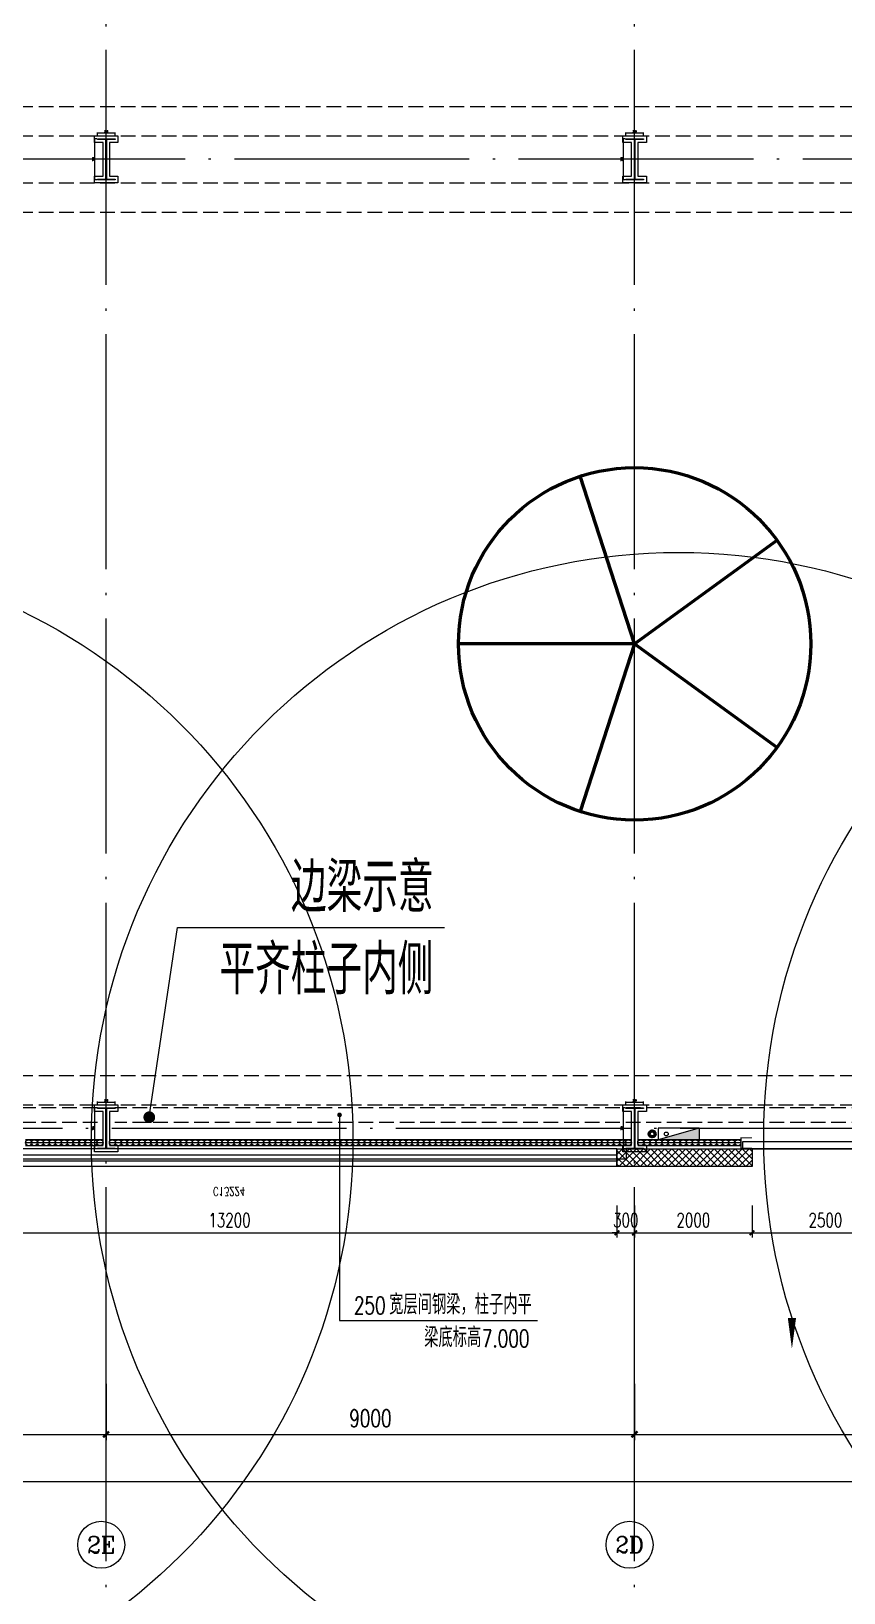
# Model space of a CAD drawing. Extents: x -1313754 to 847533, y 489853 to 941203.
# Drawn here: x -166131 to -152291, y 632164 to 658751 of the extents above; entities that cross this region are included whole.
import ezdxf
from ezdxf.enums import TextEntityAlignment as Align

# ---------------------------------------------------------------- set-up
doc = ezdxf.new("R2010")
doc.units = 0
doc.header["$LTSCALE"] = 1000
doc.header["$MEASUREMENT"] = 0
for name, pattern in [('10平面$0$DASH', [0.35, 0.25, -0.1]), ('DASH', [0.35, 0.25, -0.1]), ('DOTE', [2.42, 2, -0.2, 0.02, -0.2])]:
    doc.linetypes.add(name, pattern=pattern)
doc.layers.get('Defpoints').update_dxf_attribs({"color": 210})
for name, color, linetype in [('10平面$0$WINDOW', 4, 'Continuous'), ('10平面$0$WINDOW_TEXT', 7, 'Continuous'), ('A-AXIS-D', 1, 'Continuous'), ('A-AXIS-DOTE', 14, 'DOTE'), ('A-AXIS-DP', 126, 'Continuous'), ('A-AXIS-SYMB', 3, 'Continuous'), ('A-HATCH-2', 251, 'Continuous'), ('A-HRAIL', 173, 'Continuous'), ('A-LIN-V', 9, 'Continuous'), ('A-SFCE', 30, 'Continuous'), ('A-WINDOW', 140, 'Continuous'), ('AS-COLN', 6, 'Continuous'), ('AS-WALL', 40, 'Continuous'), ('AS-结构边线层', 200, 'Continuous'), ('DIM_SYMB', 3, 'Continuous'), ('PUB_HATCH', 8, 'Continuous'), ('PUB_TEXT', 7, 'Continuous'), ('SB_ZF消火栓', 10, 'Continuous'), ('建-窗', 4, 'Continuous'), ('建-门窗编号', 7, 'Continuous')]:
    doc.layers.add(name, color=color, linetype=linetype)
doc.layers.add('LG-ZF消防', color=1, linetype='Continuous', lineweight=60)
doc.styles.add('10平面$0$_TCH_WINDOW', font='SIMPLEX', dxfattribs={"height": 3.5, "bigfont": 'GBCBIG'})
doc.styles.add('_TCH_AXIS', font='COMPLEX', dxfattribs={"bigfont": 'GBCBIG'})
doc.styles.add('_TCH_DIM', font='SIMPLEX', dxfattribs={"bigfont": 'GBCBIG'})
doc.styles.add('_TCH_DIM_T3', font='SIMPLEX', dxfattribs={"width": 0.705882, "bigfont": 'GBCBIG'})
doc.styles.add('A-WIN-LABEL', font='SIMPLEX', dxfattribs={"bigfont": 'GBCBIG'})
doc.dimstyles.new('_TCH_ARCH&&10', dxfattribs={"dimtxt": 29.75, "dimasz": 10, "dimexe": 10, "dimexo": 10, "dimgap": 12.625, "dimtad": 1, "dimdec": 0, "dimzin": 0, "dimdsep": 46, "dimtxsty": '_TCH_DIM_T3', "dimblk": 'ARCHTICK', "dimcen": 0.09, "dimclrt": 7, "dimazin": 2, "dimtfac": 1, "dimtdec": 0, "dimtix": 1, "dimtmove": 2, "dimatfit": 3, "dimfxl": 0, "dimtolj": 1, "dimtzin": 0, "dimarcsym": 0})
doc.dimstyles.new('_TCH_ARCH&&100', dxfattribs={"dimtxt": 297.5, "dimasz": 100, "dimexe": 100, "dimexo": 100, "dimgap": 126.25, "dimtad": 1, "dimdec": 0, "dimzin": 0, "dimdsep": 46, "dimtxsty": '_TCH_DIM_T3', "dimblk": 'ARCHTICK', "dimcen": 0.09, "dimclrt": 7, "dimazin": 2, "dimtfac": 1, "dimtdec": 0, "dimtix": 1, "dimtmove": 2, "dimatfit": 3, "dimfxl": 0, "dimtolj": 1, "dimtzin": 0, "dimarcsym": 0})
doc.dimstyles.new('_TCH_ARCH&&80', dxfattribs={"dimtxt": 238, "dimasz": 80, "dimexe": 80, "dimexo": 80, "dimgap": 101, "dimtad": 1, "dimdec": 0, "dimzin": 0, "dimdsep": 46, "dimtxsty": '_TCH_DIM_T3', "dimblk": 'ARCHTICK', "dimcen": 0.09, "dimclrt": 7, "dimazin": 2, "dimtfac": 1, "dimtdec": 0, "dimtix": 1, "dimtmove": 2, "dimatfit": 3, "dimfxl": 0, "dimtolj": 1, "dimtzin": 0, "dimarcsym": 0})

# ---------------------------------------------------------------- blocks, each defined once
blk = doc.blocks.new('_ArchTick')
at = {"color": 0, "linetype": 'ByBlock', "const_width": 0.4}
blk.add_lwpolyline([(-0.5, -0.5), (0.5, 0.5)], dxfattribs=at)
blk = doc.blocks.new('*D1297')
at = {"layer": 'A-AXIS-D', "color": 0, "lineweight": -2}
for p, q in [((46882, -169100), (46882, -170060)), ((55882, -169100), (55882, -170060)), ((46882, -169960), (55882, -169960))]:
    blk.add_line(p, q, dxfattribs=at)
at = {"layer": 'Defpoints', "color": 0}
for p in [(46882, -169000), (55882, -169000), (55882, -169960)]:
    blk.add_point(p, dxfattribs=at)
at = {"layer": 'A-AXIS-D', "color": 0, "lineweight": -2, "xscale": 100, "yscale": 100, "zscale": 100, "rotation": 180}
blk.add_blockref('_ArchTick', (46882, -169960), dxfattribs=at)
at = {"layer": 'A-AXIS-D', "color": 0, "lineweight": -2, "xscale": 100, "yscale": 100, "zscale": 100}
blk.add_blockref('_ArchTick', (55882, -169960), dxfattribs=at)
at = {"layer": 'A-AXIS-D', "color": 7, "insert": (51382, -169685), "char_height": 297.5, "attachment_point": 5, "style": '_TCH_DIM_T3'}
blk.add_mtext('\\A1;9000', dxfattribs=at)
blk = doc.blocks.new('*D1298')
at = {"layer": 'A-AXIS-D', "color": 0, "lineweight": -2}
for p, q in [((55882, -169100), (55882, -170060)), ((64882, -169100), (64882, -170060)), ((55882, -169960), (64882, -169960))]:
    blk.add_line(p, q, dxfattribs=at)
at = {"layer": 'Defpoints', "color": 0}
for p in [(55882, -169000), (64882, -169000), (64882, -169960)]:
    blk.add_point(p, dxfattribs=at)
at = {"layer": 'A-AXIS-D', "color": 0, "lineweight": -2, "xscale": 100, "yscale": 100, "zscale": 100, "rotation": 180}
blk.add_blockref('_ArchTick', (55882, -169960), dxfattribs=at)
at = {"layer": 'A-AXIS-D', "color": 0, "lineweight": -2, "xscale": 100, "yscale": 100, "zscale": 100}
blk.add_blockref('_ArchTick', (64882, -169960), dxfattribs=at)
at = {"layer": 'A-AXIS-D', "color": 7, "insert": (60382, -169685), "char_height": 297.5, "attachment_point": 5, "style": '_TCH_DIM_T3'}
blk.add_mtext('\\A1;9000', dxfattribs=at)
blk = doc.blocks.new('*D1299')
at = {"layer": 'A-AXIS-D', "color": 0, "lineweight": -2}
for p, q in [((64882, -169100), (64882, -170060)), ((73882, -169100), (73882, -170060)), ((64882, -169960), (73882, -169960))]:
    blk.add_line(p, q, dxfattribs=at)
at = {"layer": 'Defpoints', "color": 0}
for p in [(64882, -169000), (73882, -169000), (73882, -169960)]:
    blk.add_point(p, dxfattribs=at)
at = {"layer": 'A-AXIS-D', "color": 0, "lineweight": -2, "xscale": 100, "yscale": 100, "zscale": 100, "rotation": 180}
blk.add_blockref('_ArchTick', (64882, -169960), dxfattribs=at)
at = {"layer": 'A-AXIS-D', "color": 0, "lineweight": -2, "xscale": 100, "yscale": 100, "zscale": 100}
blk.add_blockref('_ArchTick', (73882, -169960), dxfattribs=at)
at = {"layer": 'A-AXIS-D', "color": 7, "insert": (69382, -169685), "char_height": 297.5, "attachment_point": 5, "style": '_TCH_DIM_T3'}
blk.add_mtext('\\A1;9000', dxfattribs=at)
blk = doc.blocks.new('*D1384')
at = {"layer": 'A-AXIS-D', "color": 0, "lineweight": -2}
for p, q in [((-65318, -169200), (-65318, -170860)), ((92682, -169200), (92682, -170860)), ((-65318, -170760), (92682, -170760))]:
    blk.add_line(p, q, dxfattribs=at)
at = {"layer": 'Defpoints', "color": 0}
for p in [(-65318, -169100), (92682, -169100), (92682, -170760)]:
    blk.add_point(p, dxfattribs=at)
at = {"layer": 'A-AXIS-D', "color": 0, "lineweight": -2, "xscale": 100, "yscale": 100, "zscale": 100, "rotation": 180}
blk.add_blockref('_ArchTick', (-65318, -170760), dxfattribs=at)
at = {"layer": 'A-AXIS-D', "color": 0, "lineweight": -2, "xscale": 100, "yscale": 100, "zscale": 100}
blk.add_blockref('_ArchTick', (92682, -170760), dxfattribs=at)
at = {"layer": 'A-AXIS-D', "color": 7, "insert": (13682, -170485), "char_height": 297.5, "attachment_point": 5, "style": '_TCH_DIM_T3'}
blk.add_mtext('\\A1;158000', dxfattribs=at)
blk = doc.blocks.new('WINDOW2DLIB$DYNSTYLE$00000005')
at = {"color": 0}
for points in [[(-0.5, 0.5), (-0.5, -0.5)], [(-0.5, 0.5), (0.5, 0.5)], [(0.5, -0.5), (0.5, 0.5)], [(0.5, 0.1667), (-0.5, 0.1667)], [(0.5, -0.1667), (-0.5, -0.1667)], [(-0.5, -0.5), (0.5, -0.5)]]:
    blk.add_lwpolyline(points, dxfattribs=at)
blk = doc.blocks.new('10平面$0$$DorLib2D$00000126')
at = {"color": 0, "linetype": 'Continuous'}
for p, q in [((-0.532, 0.5), (-0.532, 0.9)), ((0.532, 0.9), (0.532, 0.5))]:
    blk.add_line(p, q, dxfattribs=at)
at = {"color": 0, "linetype": '10平面$0$DASH'}
for p, q in [((-0.532, 0.9), (0.532, 0.9)), ((-0.532, 0.5), (0.532, 0.5))]:
    blk.add_line(p, q, dxfattribs=at)
blk = doc.blocks.new('42343243')
at = {"layer": 'PUB_HATCH'}
h = blk.add_hatch(dxfattribs=at)
h.set_pattern_fill('多孔材料', color=256, scale=30, style=0)
h.set_pattern_definition([(45, (60, 0), (-60.000061, 60.000061), []), (135, (60, 0), (-60.000061, -60.000061), [])])
h.paths.add_polyline_path([(-153854, 1223170), (-156154, 1223170), (-156154, 1222870), (-153854, 1222870)])
at = {"layer": 'AS-WALL'}
for p, q in [((-153854, 1223170), (-156154, 1223170)), ((-156154, 1223170), (-156154, 1222870)), ((-153854, 1222870), (-153854, 1223170)), ((-156154, 1222870), (-153854, 1222870))]:
    blk.add_line(p, q, dxfattribs=at)
at = {"layer": '10平面$0$WINDOW'}
ref = blk.add_blockref('10平面$0$$DorLib2D$00000126', (-151354, 1223020), dxfattribs=dict(at, xscale=5000, yscale=300, zscale=300, rotation=180))
ref.add_attrib('A', 'JLM5050', (-151655, 1223016), dxfattribs={"layer": '10平面$0$WINDOW_TEXT', "ltscale": 500, "height": 148.8, "style": '10平面$0$_TCH_WINDOW', "width": 0.705882})
at = {"layer": '建-窗'}
ref = blk.add_blockref('WINDOW2DLIB$DYNSTYLE$00000005', (-162754, 1223020), dxfattribs=dict(at, xscale=-13200, yscale=-300, zscale=300, rotation=359.9999999996728))
ref.add_attrib('A', 'C13224', (-163034, 1223521), dxfattribs={"layer": '建-门窗编号', "ltscale": 500, "height": 148.8, "style": 'A-WIN-LABEL', "width": 0.705882})
blk = doc.blocks.new('43243')
at = {"layer": 'AS-结构边线层'}
blk.add_lwpolyline([(-210494, 639720), (-200454, 639720), (-200454, 640170), (-198354, 640170), (-198354, 639720), (-196514, 639720), (-196514, 639550), (-175294, 639550), (-175294, 639720), (-173454, 639720), (-173454, 640170), (-171354, 640170), (-171354, 639720), (-169514, 639720), (-169514, 639550), (-155994, 639550), (-155994, 639720), (-146454, 639720)], dxfattribs=at)
blk = doc.blocks.new('3243243')
at = {"layer": 'A-AXIS-SYMB'}
for p, q in [((-160880, 640300), (-160880, 636800)), ((-160880, 636800), (-157510, 636800))]:
    blk.add_line(p, q, dxfattribs=at)
at = {"layer": 'A-AXIS-SYMB', "const_width": 40}
blk.add_lwpolyline([(-160880, 640320, 1), (-160880, 640280, 1)], format="xyb", close=True, dxfattribs=at)
at = {"layer": 'A-SFCE', "color": 2, "linetype": 'DASH'}
for p, q in [((-165004.2, 640420), (-173704.2, 640420)), ((-165004.2, 640170), (-173704.2, 640170))]:
    blk.add_line(p, q, dxfattribs=at)
at = {"layer": 'A-SFCE', "linetype": 'DASH'}
for p, q in [((-147004.2, 640420), (-164704.2, 640420)), ((-147004.2, 640170), (-164704.2, 640170))]:
    blk.add_line(p, q, dxfattribs=at)
at = {"layer": 'PUB_TEXT', "style": '_TCH_DIM', "width": 0.705882}
for s, p in [('250', (-160635.2, 636905)), ('7.000', (-158455, 636345))]:
    blk.add_text(s, height=297.5, dxfattribs=at).set_placement(p)
at = {"layer": 'PUB_TEXT', "style": '_TCH_DIM'}
for s, p in [('宽层间钢梁，柱子内平', (-160035.2, 636905)), ('梁底标高', (-159438, 636345))]:
    blk.add_text(s, height=337.59, dxfattribs=at).set_placement(p)
blk = doc.blocks.new('*D1765')
at = {"layer": 'A-AXIS-DP', "color": 0, "lineweight": -2}
for p, q in [((-195790, 766880), (-195790, 766929)), ((-195790, 766919), (-195490, 766919)), ((-195490, 766880), (-195490, 766929))]:
    blk.add_line(p, q, dxfattribs=at)
at = {"layer": 'Defpoints', "color": 0}
for p in [(-195790, 766870), (-195490, 766919), (-195490, 766870)]:
    blk.add_point(p, dxfattribs=at)
at = {"layer": 'A-AXIS-DP', "color": 0, "lineweight": -2, "xscale": 10, "yscale": 10, "zscale": 10, "rotation": 180}
blk.add_blockref('_ArchTick', (-195790, 766919), dxfattribs=at)
at = {"layer": 'A-AXIS-DP', "color": 0, "lineweight": -2, "xscale": 10, "yscale": 10, "zscale": 10}
blk.add_blockref('_ArchTick', (-195490, 766919), dxfattribs=at)
at = {"layer": 'A-AXIS-DP', "color": 7, "insert": (-195640, 766946), "char_height": 29.8, "attachment_point": 5, "style": '_TCH_DIM_T3'}
blk.add_mtext('\\A1;300', dxfattribs=at)
blk = doc.blocks.new('*D1766')
at = {"layer": 'A-AXIS-DP', "color": 0, "lineweight": -2}
for p, q in [((-195800, 766820), (-195841, 766820)), ((-195831, 766120), (-195831, 766820)), ((-195800, 766120), (-195841, 766120))]:
    blk.add_line(p, q, dxfattribs=at)
at = {"layer": 'Defpoints', "color": 0}
for p in [(-195831, 766820), (-195790, 766820), (-195790, 766120)]:
    blk.add_point(p, dxfattribs=at)
at = {"layer": 'A-AXIS-DP', "color": 0, "lineweight": -2, "xscale": 10, "yscale": 10, "zscale": 10}
for p, rotation in [((-195831, 766820), 90), ((-195831, 766120), 270)]:
    blk.add_blockref('_ArchTick', p, dxfattribs=dict(at, rotation=rotation))
at = {"layer": 'A-AXIS-DP', "color": 7, "insert": (-195859, 766470), "char_height": 29.8, "attachment_point": 5, "rotation": 90, "style": '_TCH_DIM_T3'}
blk.add_mtext('\\A1;700', dxfattribs=at)
blk = doc.blocks.new('w42343')
at = {"layer": 'A-HATCH-2', "linetype": 'DASH'}
for p, q in [((-263654.2, 657470), (-128354.2, 657470)), ((-263654.2, 656970), (-128354.2, 656970)), ((-263654.2, 656170), (-128354.2, 656170)), ((-263654.2, 655670), (-128354.2, 655670)), ((-263654.2, 640970), (-128354.2, 640970)), ((-263654.2, 640470), (-128354.2, 640470))]:
    blk.add_line(p, q, dxfattribs=at)
blk = doc.blocks.new('w4324324')
at = {"layer": 'A-HATCH-2', "lineweight": 60}
for q in [(-1694760, 686605), (-1697614, 684532), (-1691907, 684532), (-1696524, 681178), (-1692997, 681178)]:
    blk.add_line((-1694760, 683605), q, dxfattribs=at)
blk.add_circle((-1694760, 683605), 3000, dxfattribs=at)
blk = doc.blocks.new('ner546')
at = {"layer": 'A-LIN-V'}
blk.add_blockref('w4324324', (565280, -46744), dxfattribs=at)
blk = doc.blocks.new('3333')
at = {"layer": 'A-SFCE', "const_width": 20}
blk.add_lwpolyline([(-227064, 766320), (-227064, 766510), (-227244, 766510), (-227244, 766320)], dxfattribs=at)
blk = doc.blocks.new('99平面图例外参$0$$LinePat$圆环')
for points in [[(0, 150), (300, 150)], [(0, 0), (300, 0)], [(0, -150), (300, -150)]]:
    blk.add_lwpolyline(points)
at = {"color": 0}
blk.add_circle((150, 0), 150, dxfattribs=at)
blk = doc.blocks.new('34242343243')
at = {"layer": 'A-HRAIL', "yscale": 0.3333333333333333, "zscale": 0.3333333333333333}
for p, xscale, rotation in [((-166126, 639826), 0.3384127415496768, 180.0000000002033), ((-166025, 639826), 0.3384127415496768, 180.0000000002033), ((-165923, 639826), 0.3384127415496768, 180.0000000002033), ((-165822, 639826), 0.3384127415496768, 180.0000000002033), ((-165720, 639826), 0.3384127415496768, 180.0000000002033), ((-165619, 639826), 0.3384127415496768, 180.0000000002033), ((-165517, 639826), 0.3384127415496768, 180.0000000002033), ((-165416, 639826), 0.3384127415496768, 180.0000000002033), ((-165314, 639826), 0.3384127415496768, 180.0000000002033), ((-165213, 639826), 0.3384127415496768, 180.0000000002033), ((-165111, 639826), 0.3384127415496768, 180.0000000002033), ((-165010, 639826), 0.3384127415496768, 180.0000000002033), ((-164908, 639826), 0.3384127415496768, 180.0000000002033), ((-164699, 639826), 0.3368181818181785, 180.0000000002033), ((-164598, 639826), 0.3368181818181785, 180.0000000002033), ((-164497, 639826), 0.3368181818181785, 180.0000000002033), ((-164396, 639826), 0.3368181818181785, 180.0000000002033), ((-164295, 639826), 0.3368181818181785, 180.0000000002033), ((-164194, 639826), 0.3368181818181785, 180.0000000002033), ((-164093, 639826), 0.3368181818181785, 180.0000000002033), ((-163992, 639826), 0.3368181818181785, 180.0000000002033), ((-163891, 639826), 0.3368181818181785, 180.0000000002033), ((-163790, 639826), 0.3368181818181785, 180.0000000002033), ((-163689, 639826), 0.3368181818181785, 180.0000000002033), ((-163588, 639826), 0.3368181818181785, 180.0000000002033), ((-163487, 639826), 0.3368181818181785, 180.0000000002033), ((-163386, 639826), 0.3368181818181785, 180.0000000002033), ((-163285, 639826), 0.3368181818181785, 180.0000000002033), ((-163183, 639826), 0.3368181818181785, 180.0000000002033), ((-163082, 639826), 0.3368181818181785, 180.0000000002033), ((-162981, 639826), 0.3368181818181785, 180.0000000002033), ((-162880, 639826), 0.3368181818181785, 180.0000000002033), ((-162779, 639826), 0.3368181818181785, 180.0000000002033), ((-162678, 639826), 0.3368181818181785, 180.0000000002033), ((-162577, 639826), 0.3368181818181785, 180.0000000002033), ((-162476, 639826), 0.3368181818181785, 180.0000000002033), ((-162375, 639826), 0.3368181818181785, 180.0000000002033), ((-162274, 639826), 0.3368181818181785, 180.0000000002033), ((-162173, 639826), 0.3368181818181785, 180.0000000002033), ((-162072, 639826), 0.3368181818181785, 180.0000000002033), ((-161971, 639826), 0.3368181818181785, 180.0000000002033), ((-161870, 639826), 0.3368181818181785, 180.0000000002033), ((-161769, 639826), 0.3368181818181785, 180.0000000002033), ((-161668, 639826), 0.3368181818181785, 180.0000000002033), ((-161567, 639826), 0.3368181818181785, 180.0000000002033), ((-161466, 639826), 0.3368181818181785, 180.0000000002033), ((-161365, 639826), 0.3368181818181785, 180.0000000002033), ((-161264, 639826), 0.3368181818181785, 180.0000000002033), ((-161163, 639826), 0.3368181818181785, 180.0000000002033), ((-161062, 639826), 0.3368181818181785, 180.0000000002033), ((-160960, 639826), 0.3368181818181785, 180.0000000002033), ((-160859, 639826), 0.3368181818181785, 180.0000000002033), ((-160758, 639826), 0.3368181818181785, 180.0000000002033), ((-160657, 639826), 0.3368181818181785, 180.0000000002033), ((-160556, 639826), 0.3368181818181785, 180.0000000002033), ((-160455, 639826), 0.3368181818181785, 180.0000000002033), ((-160354, 639826), 0.3368181818181785, 180.0000000002033), ((-160253, 639826), 0.3368181818181785, 180.0000000002033), ((-160152, 639826), 0.3368181818181785, 180.0000000002033), ((-160051, 639826), 0.3368181818181785, 180.0000000002033), ((-159950, 639826), 0.3368181818181785, 180.0000000002033), ((-159849, 639826), 0.3368181818181785, 180.0000000002033), ((-159748, 639826), 0.3368181818181785, 180.0000000002033), ((-159647, 639826), 0.3368181818181785, 180.0000000002033), ((-159546, 639826), 0.3368181818181785, 180.0000000002033), ((-159445, 639826), 0.3368181818181785, 180.0000000002033), ((-159344, 639826), 0.3368181818181785, 180.0000000002033), ((-159243, 639826), 0.3368181818181785, 180.0000000002033), ((-159142, 639826), 0.3368181818181785, 180.0000000002033), ((-159041, 639826), 0.3368181818181785, 180.0000000002033), ((-158940, 639826), 0.3368181818181785, 180.0000000002033), ((-158839, 639826), 0.3368181818181785, 180.0000000002033), ((-158737, 639826), 0.3368181818181785, 180.0000000002033), ((-158636, 639826), 0.3368181818181785, 180.0000000002033), ((-158535, 639826), 0.3368181818181785, 180.0000000002033), ((-158434, 639826), 0.3368181818181785, 180.0000000002033), ((-158333, 639826), 0.3368181818181785, 180.0000000002033), ((-158232, 639826), 0.3368181818181785, 180.0000000002033), ((-158131, 639826), 0.3368181818181785, 180.0000000002033), ((-158030, 639826), 0.3368181818181785, 180.0000000002033), ((-157929, 639826), 0.3368181818181785, 180.0000000002033), ((-157828, 639826), 0.3368181818181785, 180.0000000002033), ((-157727, 639826), 0.3368181818181785, 180.0000000002033), ((-157626, 639826), 0.3368181818181785, 180.0000000002033), ((-157525, 639826), 0.3368181818181785, 180.0000000002033), ((-157424, 639826), 0.3368181818181785, 180.0000000002033), ((-157323, 639826), 0.3368181818181785, 180.0000000002033), ((-157222, 639826), 0.3368181818181785, 180.0000000002033), ((-157121, 639826), 0.3368181818181785, 180.0000000002033), ((-157020, 639826), 0.3368181818181785, 180.0000000002033), ((-156919, 639826), 0.3368181818181785, 180.0000000002033), ((-156818, 639826), 0.3368181818181785, 180.0000000002033), ((-156717, 639826), 0.3368181818181785, 180.0000000002033), ((-156616, 639826), 0.3368181818181785, 180.0000000002033), ((-156514, 639826), 0.3368181818181785, 180.0000000002033), ((-156413, 639826), 0.3368181818181785, 180.0000000002033), ((-156312, 639826), 0.3368181818181785, 180.0000000002033), ((-156211, 639826), 0.3368181818181785, 180.0000000002033), ((-156110, 639826), 0.3368181818181785, 180.0000000002033), ((-156009, 639826), 0.3368181818181785, 180.0000000002033), ((-155908, 639826), 0.3368181818181785, 180.0000000002033), ((-155697, 639826), 0.3444734679432198, 180.000000000205), ((-155593, 639826), 0.3444734679432198, 180.000000000205), ((-155490, 639826), 0.3444734679432198, 180.000000000205), ((-155387, 639826), 0.3444734679432198, 180.000000000205), ((-155283, 639826), 0.3444734679432198, 180.000000000205), ((-155180, 639826), 0.3444734679432198, 180.000000000205), ((-155077, 639826), 0.3444734679432198, 180.000000000205), ((-154973, 639826), 0.3444734679432198, 180.000000000205), ((-154870, 639826), 0.3444734679432198, 180.000000000205), ((-154767, 639826), 0.3444734679432198, 180.000000000205), ((-154663, 639826), 0.3444734679432198, 180.000000000205), ((-154560, 639826), 0.3444734679432198, 180.000000000205), ((-154457, 639826), 0.3444734679432198, 180.000000000205), ((-154353, 639826), 0.3444734679432198, 180.000000000205), ((-154250, 639826), 0.3444734679432198, 180.000000000205), ((-154147, 639826), 0.3444734679432198, 180.000000000205), ((-154043, 639826), 0.3444734679432198, 180.000000000205)]:
    blk.add_blockref('99平面图例外参$0$$LinePat$圆环', p, dxfattribs=dict(at, xscale=xscale, rotation=rotation))
at = {"layer": 'A-SFCE', "xscale": -1.00000000000002, "rotation": 90}
blk.add_blockref('3333', (612467, 412666), dxfattribs=at)
blk = doc.blocks.new('A$C5D961328')
at = {"layer": 'SB_ZF消火栓'}
blk.add_hatch(color=256, dxfattribs=at).paths.add_polyline_path([(0, 40), (700, 40), (700, 240)])
at = {"layer": 'A-LIN-V', "ltscale": 500}
blk.add_circle((350, 40), 10001, dxfattribs=at)
at = {"layer": 'SB_ZF消火栓'}
for p, q in [((700, 240), (0, 240)), ((0, 240), (0, 40)), ((700, 240), (0, 40)), ((0, 40), (700, 40)), ((700, 240), (700, 40))]:
    blk.add_line(p, q, dxfattribs=at)
at = {"layer": 'SB_ZF消火栓', "color": 1}
blk.add_circle((140, 140), 32.5, dxfattribs=at)
blk = doc.blocks.new('43242343')
at = {"layer": 'LG-ZF消防', "linetype": 'Continuous'}
blk.add_circle((-155554, 639976), 50, dxfattribs=at)
blk = doc.blocks.new('234243242332')
at = {"layer": 'LG-ZF消防', "linetype": 'Continuous'}
blk.add_blockref('43242343', (0, 0), dxfattribs=at)
at = {"layer": 'SB_ZF消火栓'}
for p in [(-171003, 639836), (-155454, 639836), (-144004, 639880)]:
    blk.add_blockref('A$C5D961328', p, dxfattribs=at)
blk = doc.blocks.new('*D1017')
at = {"layer": 'A-AXIS-DP', "color": 0, "lineweight": -2}
for p, q in [((-169354, 638760), (-169354, 638210)), ((-156154, 638760), (-156154, 638210)), ((-169354, 638290), (-156154, 638290))]:
    blk.add_line(p, q, dxfattribs=at)
at = {"layer": 'Defpoints', "color": 0}
for p in [(-169354, 638840), (-156154, 638840), (-156154, 638290)]:
    blk.add_point(p, dxfattribs=at)
at = {"layer": 'A-AXIS-DP', "color": 0, "lineweight": -2, "xscale": 80, "yscale": 80, "zscale": 80, "rotation": 180}
blk.add_blockref('_ArchTick', (-169354, 638290), dxfattribs=at)
at = {"layer": 'A-AXIS-DP', "color": 0, "lineweight": -2, "xscale": 80, "yscale": 80, "zscale": 80}
blk.add_blockref('_ArchTick', (-156154, 638290), dxfattribs=at)
at = {"layer": 'A-AXIS-DP', "color": 7, "insert": (-162754, 638510), "char_height": 238, "attachment_point": 5, "style": '_TCH_DIM_T3'}
blk.add_mtext('\\A1;13200', dxfattribs=at)
blk = doc.blocks.new('*D1018')
at = {"layer": 'A-AXIS-DP', "color": 0, "lineweight": -2}
for p, q in [((-156154, 638760), (-156154, 638210)), ((-155854, 638760), (-155854, 638210)), ((-156154, 638290), (-156234, 638290)), ((-156154, 638290), (-155854, 638290)), ((-155854, 638290), (-155774, 638290))]:
    blk.add_line(p, q, dxfattribs=at)
at = {"layer": 'Defpoints', "color": 0}
for p in [(-156154, 638840), (-155854, 638840), (-155854, 638290)]:
    blk.add_point(p, dxfattribs=at)
at = {"layer": 'A-AXIS-DP', "color": 0, "lineweight": -2, "xscale": 80, "yscale": 80, "zscale": 80}
blk.add_blockref('_ArchTick', (-156154, 638290), dxfattribs=at)
at = {"layer": 'A-AXIS-DP', "color": 0, "lineweight": -2, "xscale": 80, "yscale": 80, "zscale": 80, "rotation": 180}
blk.add_blockref('_ArchTick', (-155854, 638290), dxfattribs=at)
at = {"layer": 'A-AXIS-DP', "color": 7, "insert": (-156004, 638510), "char_height": 238, "attachment_point": 5, "style": '_TCH_DIM_T3'}
blk.add_mtext('\\A1;300', dxfattribs=at)
blk = doc.blocks.new('*D1019')
at = {"layer": 'A-AXIS-DP', "color": 0, "lineweight": -2}
for p, q in [((-155854, 638760), (-155854, 638210)), ((-153854, 638760), (-153854, 638210)), ((-155854, 638290), (-153854, 638290))]:
    blk.add_line(p, q, dxfattribs=at)
at = {"layer": 'Defpoints', "color": 0}
for p in [(-155854, 638840), (-153854, 638840), (-153854, 638290)]:
    blk.add_point(p, dxfattribs=at)
at = {"layer": 'A-AXIS-DP', "color": 0, "lineweight": -2, "xscale": 80, "yscale": 80, "zscale": 80, "rotation": 180}
blk.add_blockref('_ArchTick', (-155854, 638290), dxfattribs=at)
at = {"layer": 'A-AXIS-DP', "color": 0, "lineweight": -2, "xscale": 80, "yscale": 80, "zscale": 80}
blk.add_blockref('_ArchTick', (-153854, 638290), dxfattribs=at)
at = {"layer": 'A-AXIS-DP', "color": 7, "insert": (-154854, 638510), "char_height": 238, "attachment_point": 5, "style": '_TCH_DIM_T3'}
blk.add_mtext('\\A1;2000', dxfattribs=at)
blk = doc.blocks.new('*D1020')
at = {"layer": 'A-AXIS-DP', "color": 0, "lineweight": -2}
for p, q in [((-153854, 638760), (-153854, 638210)), ((-151354, 638760), (-151354, 638210)), ((-153854, 638290), (-151354, 638290))]:
    blk.add_line(p, q, dxfattribs=at)
at = {"layer": 'Defpoints', "color": 0}
for p in [(-153854, 638840), (-151354, 638840), (-151354, 638290)]:
    blk.add_point(p, dxfattribs=at)
at = {"layer": 'A-AXIS-DP', "color": 0, "lineweight": -2, "xscale": 80, "yscale": 80, "zscale": 80, "rotation": 180}
blk.add_blockref('_ArchTick', (-153854, 638290), dxfattribs=at)
at = {"layer": 'A-AXIS-DP', "color": 0, "lineweight": -2, "xscale": 80, "yscale": 80, "zscale": 80}
blk.add_blockref('_ArchTick', (-151354, 638290), dxfattribs=at)
at = {"layer": 'A-AXIS-DP', "color": 7, "insert": (-152604, 638510), "char_height": 238, "attachment_point": 5, "style": '_TCH_DIM_T3'}
blk.add_mtext('\\A1;2500', dxfattribs=at)
blk = doc.blocks.new('dote')
at = {"layer": 'A-AXIS-D'}
for centre in [(55797.3, -171838.9), (64797.3, -171838.9)]:
    blk.add_circle(centre, 400, dxfattribs=at)
at = {"layer": 'A-AXIS-DOTE', "ltscale": 2}
for p, q in [((55882.2, -169748.9), (55882.2, -75950)), ((64882.2, -169748.9), (64882.2, -75950)), ((100786.4, -148250), (-75513.6, -148250)), ((98696.4, -164750), (-75513.6, -164750)), ((55882.2, -264080), (55882.2, -167560.7)), ((64882.2, -264080), (64882.2, -167560.7))]:
    blk.add_line(p, q, dxfattribs=at)
at = {"layer": 'PUB_TEXT', "style": '_TCH_AXIS'}
for s, height, p, p2 in [('2E', 282.17, (55555.4, -171980), (56039.2, -171980)), ('2D', 276.42, (64553.8, -171977.1), (65040.8, -171977.1))]:
    blk.add_text(s, height=height, dxfattribs=at).set_placement(p, p2, align=Align.FIT)
at = {"layer": 'A-AXIS-D'}
for base, p1, p2, picture, middle in [((55882.2, -169960), (46882.2, -169000), (55882.2, -169000), '*D1297', (51382.2, -169685)), ((64882.2, -169960), (55882.2, -169000), (64882.2, -169000), '*D1298', (60382.2, -169685)), ((73882.2, -169960), (64882.2, -169000), (73882.2, -169000), '*D1299', (69382.2, -169685)), ((92682.2, -170760), (-65317.8, -169100), (92682.2, -169100), '*D1384', (13682.2, -170485))]:
    dim = blk.add_linear_dim(base=base, p1=p1, p2=p2, angle=0, dimstyle='_TCH_ARCH&&100', override={"dimgap": 0}, dxfattribs=at)
    dim.commit()
    dim.dimension.update_dxf_attribs({"geometry": picture, "text_midpoint": middle, "dimtype": 161})
blk = doc.blocks.new('nt66')
at = {"layer": 'A-HATCH-2'}
blk.add_lwpolyline([(-195840, 766870), (-195440, 766870), (-195440, 766758), (-195586, 766758), (-195586, 766182), (-195440, 766182), (-195440, 766070), (-195840, 766070), (-195840, 766182), (-195694, 766182), (-195694, 766758), (-195840, 766758)], close=True, dxfattribs=at)
at = {"layer": 'AS-COLN'}
blk.add_lwpolyline([(-195790, 766820), (-195490, 766820), (-195490, 766808), (-195636, 766808), (-195636, 766132), (-195490, 766132), (-195490, 766120), (-195790, 766120), (-195790, 766132), (-195644, 766132), (-195644, 766808), (-195790, 766808)], close=True, dxfattribs=at)
at = {"layer": 'A-AXIS-DP'}
for p1, p2, distance, picture, middle in [((-195790, 766120), (-195790, 766820), 41.2, '*D1766', (-195858.7, 766470)), ((-195790, 766870), (-195490, 766870), 48.8, '*D1765', (-195640, 766946.2))]:
    dim = blk.add_aligned_dim(p1=p1, p2=p2, distance=distance, dimstyle='_TCH_ARCH&&10', dxfattribs=at)
    dim.commit()
    dim.dimension.update_dxf_attribs({"geometry": picture, "text_midpoint": middle})
blk = doc.blocks.new('33333')
for p in [(30786, -109900), (39786, -109900), (30786, -126400), (39786, -126400)]:
    blk.add_blockref('nt66', p)

msp = doc.modelspace()

# ---------------------------------------------------------------- linework, layer by layer
at = {"layer": 'A-AXIS-SYMB'}
msp.add_lwpolyline([(-153174.2, 637777.7, 0, 0, 0), (-153174.2, 636317.7, 0, 140, 0), (-153174.2, 636842.7, 0, 0, 0)], format="xyseb", dxfattribs=at)
at = {"layer": 'DIM_SYMB'}
for p, q in [((-164120, 640260), (-163640, 643490)), ((-163640, 643490), (-159090, 643490))]:
    msp.add_line(p, q, dxfattribs=at)
at = {"layer": 'DIM_SYMB', "const_width": 100}
msp.add_lwpolyline([(-164127.3, 640210.5, 1), (-164112.7, 640309.5, 1)], format="xyb", close=True, dxfattribs=at)

# ---------------------------------------------------------------- block references
at = {"layer": 'A-AXIS-DP'}
msp.add_blockref('3243243', (0, 0), dxfattribs=at)
at = {"layer": 'A-LIN-V', "rotation": 90.00000000000001}
msp.add_blockref('ner546', (481006.5, 1777800), dxfattribs=at)
at = {"layer": 'A-WINDOW'}
for name in ['43243', '33333', 'w42343']:
    msp.add_blockref(name, (0, 0), dxfattribs=at)
at = {"layer": 'A-WINDOW', "xscale": -1, "rotation": 180}
msp.add_blockref('42343243', (0, 1862590), dxfattribs=at)
at = {"layer": 'AS-WALL'}
msp.add_blockref('dote', (-220736.4, 804820), dxfattribs=at)
at = {"layer": 'DIM_SYMB'}
msp.add_blockref('34242343243', (0, 0), dxfattribs=at)
at = {"layer": 'SB_ZF消火栓', "linetype": 'Continuous'}
msp.add_blockref('234243242332', (0, 0), dxfattribs=at)

# ---------------------------------------------------------------- texts
at = {"layer": 'PUB_TEXT', "style": '_TCH_DIM'}
for s, p in [('边梁示意', (-161707.6, 643752.5)), ('平齐柱子内侧', (-162927, 642352.5))]:
    msp.add_text(s, height=843.97, dxfattribs=at).set_placement(p)

# ---------------------------------------------------------------- dimensions: what is measured, and where the dimension line sits
at = {"layer": 'A-AXIS-DP'}
for p1, p2, picture, middle in [((-169354.2, 638840), (-156154.2, 638840), '*D1017', (-162754.2, 638510)), ((-156154.2, 638840), (-155854.2, 638840), '*D1018', (-156004.2, 638510)), ((-155854.2, 638840), (-153854.2, 638840), '*D1019', (-154854.2, 638510)), ((-153854.2, 638840), (-151354.2, 638840), '*D1020', (-152604.2, 638510))]:
    dim = msp.add_aligned_dim(p1=p1, p2=p2, distance=-550, dimstyle='_TCH_ARCH&&80', dxfattribs=at)
    dim.commit()
    dim.dimension.update_dxf_attribs({"geometry": picture, "text_midpoint": middle})

doc.saveas('drawing.dxf')
